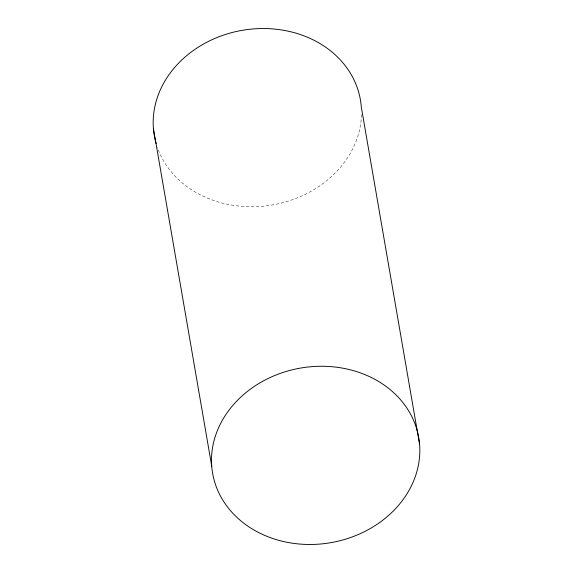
<?xml version="1.0" encoding="UTF-8"?>
<svg xmlns="http://www.w3.org/2000/svg" width="573" height="573" viewBox="0 0 573 573"><rect width="100%" height="100%" fill="white"/><g stroke="black" fill="none" stroke-linecap="round" stroke-linejoin="round"><path stroke-width="0.43" stroke-dasharray="2.87 2.15" d="M361.47 114.636A104.594 88.6 -9.8 0 1 271.129 205.155A104.594 88.6 -9.8 0 1 157.453 147.662"/><path stroke-width="0.86" d="M419.615 444.627A104.594 88.6 -9.8 0 0 257.836 384.139A104.594 88.6 -9.8 0 0 269.561 537.352A104.594 88.6 -9.8 0 0 419.615 444.627L361.276 106.886A104.594 88.6 -9.8 0 0 241.534 30.448A104.594 88.6 -9.8 0 0 156.143 143.565M153.385 128.373L211.724 466.114"/></g></svg>
